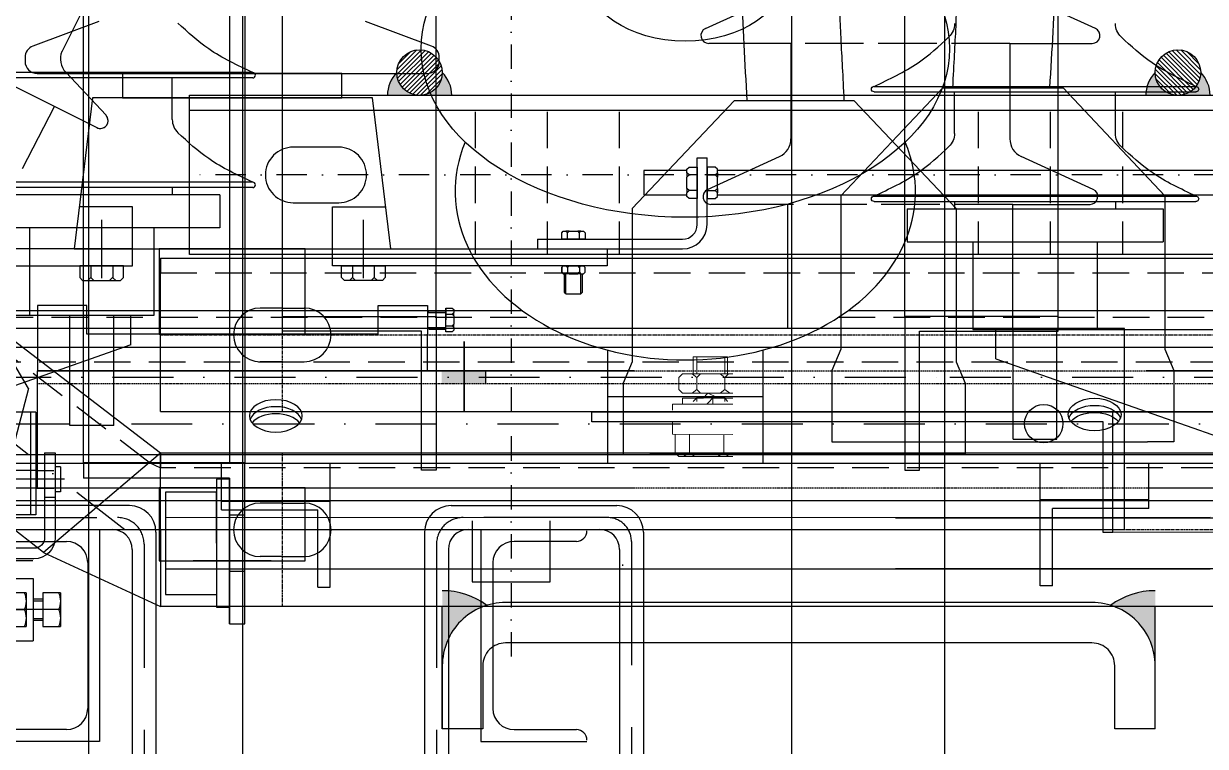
# Model space of a CAD drawing. Header units: metres. Extents: x -423681 to 482285, y -10923 to 168764.
# Drawn here: x -270.2 to 214.7, y -133 to 163.6 of the extents above; entities that cross this region are included whole.
import ezdxf

# ---------------------------------------------------------------- set-up
doc = ezdxf.new("R2010")
doc.units = ezdxf.units.M
for name, pattern in [('ACAD_ISO02W100', [15, 12, -3]), ('BORDERX2', [88.9, 25.4, -12.7, 25.4, -12.7, 0, -12.7]), ('CENTER', [2, 1.25, -0.25, 0.25, -0.25]), ('DASHDOT', [1, 0.5, -0.25, 0, -0.25]), ('DASHDOT2', [0.5, 0.25, -0.125, 0, -0.125]), ('DASHDOTX2', [2, 1, -0.5, 0, -0.5]), ('DASHED', [0.75, 0.5, -0.25]), ('DASHEDX2', [1.5, 1, -0.5]), ('HIDDEN', [0.375, 0.25, -0.125])]:
    doc.linetypes.add(name, pattern=pattern)
for name, color, linetype in [('BAO', 7, 'Continuous'), ('DANTRAM', 7, 'Continuous'), ('dt', 6, 'CENTER'), ('DUONGTAM', 8, 'CENTER'), ('LOPHAN', 2, 'Continuous'), ('nd', 1, 'HIDDEN'), ('nm', 5, 'Continuous'), ('phoi', 7, 'Continuous')]:
    doc.layers.add(name, color=color, linetype=linetype)
doc.layers.add('KÝch th\xadíc', color=6, linetype='Continuous', lineweight=20)
doc.linetypes.add('TRACKS', pattern='A,0.15,[130,ltypeshp.shx,S=0.25,R=0,X=0,Y=0],0.15', length=0.3)

# ---------------------------------------------------------------- blocks, each defined once
blk = doc.blocks.new('SUKP35_PHAI')
at = {"color": 30}
for p, q in [((21.31, 132.01), (-20.53, 87.82)), ((70.64, 132.01), (21.31, 132.01)), ((70.64, 132.01), (112.47, 87.82)), ((-20.53, 87.82), (-20.53, 24.85)), ((112.47, 87.82), (112.47, 24.85)), ((-20.53, 24.85), (-24.18, 16.06)), ((112.47, 24.85), (116.13, 16.06)), ((-24.18, 16.06), (-24.18, -13.15)), ((116.13, 16.06), (116.13, -13.15)), ((-24.18, -13.15), (-13.31, -13.15)), ((105.26, -13.15), (-13.31, -13.15)), ((116.13, -13.15), (105.26, -13.15))]:
    blk.add_line(p, q, dxfattribs=at)
for points, knots in [([(26.72, 132.01), (24.84, 162.83), (20.97, 226.24), (46.19, 293.78), (70.72, 321.71), (73.76, 325.17)], [0, 0, 0, 0, 92.344764, 190.029783, 203.838354, 203.838354, 203.838354, 203.838354]), ([(66.52, 132.01), (66.05, 142.21), (65.59, 149.8), (64.88, 164.64), (64.64, 171.87), (64.53, 185.98), (64.67, 192.85), (65.31, 203.68), (65.65, 207.74), (66.36, 214), (66.66, 216.24), (67.65, 222.91), (68.48, 227.35), (71.15, 239.15), (73.29, 246.41), (78.45, 260.32), (81.48, 266.97), (85.95, 275.03), (87.03, 276.86), (90.37, 282.23), (92.73, 285.63), (95.51, 289.19), (95.79, 289.54), (96.36, 290.26), (96.66, 290.62), (97.57, 291.73), (98.21, 292.5), (100.25, 294.89), (101.74, 296.6), (103.48, 298.58), (103.6, 298.72), (103.72, 298.86)], [0, 0, 0, 0, 23.286433, 23.286433, 46.572867, 46.572867, 69.8593, 69.8593, 84.226568, 84.226568, 92.349578, 92.349578, 108.595598, 108.595598, 136.031132, 136.031132, 163.466665, 163.466665, 171.778488, 171.778488, 188.402133, 188.402133, 190.26282, 190.26282, 192.123507, 192.123507, 195.844882, 195.844882, 203.287631, 203.287631, 203.838354, 203.838354, 203.838354, 203.838354])]:
    blk.add_open_spline(points, degree=3, knots=knots, dxfattribs=at)
blk = doc.blocks.new('SUKP35_TR')
at = {"color": 30}
for p, q in [((106.96, 137.21), (65.12, 93.02)), ((106.96, 137.21), (156.29, 137.21)), ((156.29, 137.21), (198.12, 93.02)), ((65.12, 93.02), (65.12, 30.05)), ((198.12, 93.02), (198.12, 30.05)), ((65.12, 30.05), (61.47, 21.26)), ((198.12, 30.05), (201.78, 21.26)), ((61.47, 21.26), (61.47, -7.94)), ((201.78, 21.26), (201.78, -7.94)), ((61.47, -7.94), (72.34, -7.94)), ((72.34, -7.94), (190.91, -7.94)), ((201.78, -7.94), (190.91, -7.94))]:
    blk.add_line(p, q, dxfattribs=at)
for points, knots in [([(150.88, 137.21), (152.76, 168.03), (156.63, 231.45), (131.41, 298.98), (106.88, 326.91), (103.84, 330.37)], [0, 0, 0, 0, 92.344764, 190.029783, 203.838354, 203.838354, 203.838354, 203.838354]), ([(111.08, 137.21), (111.55, 147.41), (112.01, 155.01), (112.72, 169.84), (112.96, 177.08), (113.07, 191.18), (112.93, 198.05), (112.29, 208.88), (111.95, 212.94), (111.24, 219.2), (110.94, 221.45), (109.95, 228.12), (109.12, 232.55), (106.45, 244.35), (104.31, 251.62), (99.15, 265.53), (96.12, 272.17), (91.65, 280.23), (90.57, 282.07), (87.23, 287.43), (84.87, 290.83), (82.09, 294.39), (81.81, 294.75), (81.24, 295.46), (80.94, 295.82), (80.03, 296.93), (79.39, 297.7), (77.35, 300.09), (75.86, 301.8), (74.12, 303.78), (74, 303.92), (73.87, 304.06)], [0, 0, 0, 0, 23.286433, 23.286433, 46.572867, 46.572867, 69.8593, 69.8593, 84.226568, 84.226568, 92.349578, 92.349578, 108.595598, 108.595598, 136.031132, 136.031132, 163.466665, 163.466665, 171.778488, 171.778488, 188.402133, 188.402133, 190.26282, 190.26282, 192.123507, 192.123507, 195.844882, 195.844882, 203.287631, 203.287631, 203.838354, 203.838354, 203.838354, 203.838354])]:
    blk.add_open_spline(points, degree=3, knots=knots, dxfattribs=at)
blk = doc.blocks.new('SUKP35_CHIA_PHA')
at = {"color": 8, "ltscale": 250}
for p, q in [((-243.49, -208.55), (-243.49, 244.45)), ((107.84, -208.55), (107.84, 244.45)), ((-180.49, 181.45), (-180.49, -208.55)), ((44.84, 181.45), (44.84, -208.55))]:
    blk.add_line(p, q, dxfattribs=at)
blk = doc.blocks.new('Chỗ thao tác CD (loại đơn)')
at = {"color": 0}
for p, q in [((-185.8, -30.95), (-185.8, -68.14)), ((-185.8, -31.03), (-185.8, -68.22))]:
    blk.add_line(p, q, dxfattribs=at)
for points in [[(216.61, -39.09), (-212.05, -39.14)], [(87.49, -39.12), (270.93, -39.14), (270.93, -60.14), (87.49, -60.12)], [(-212.05, -60.14), (216.61, -60.09)]]:
    blk.add_lwpolyline(points, dxfattribs=at)
at = {"layer": 'DANTRAM', "linetype": 'Continuous'}
for p, q in [((-245.65, -16.55), (-245.65, 706.12)), ((-185.8, 706.12), (-185.8, -16.55)), ((-179.5, 700.87), (-179.5, -16.55)), ((-245.65, -16.55), (-245.65, -22.85)), ((-179.5, -16.55), (-245.65, -16.55)), ((-179.5, -82.7), (-179.5, -16.55)), ((-185.8, -22.85), (-245.65, -22.85)), ((-191.05, -23.38), (-191.05, -75.88)), ((-185.8, -23.38), (-191.05, -23.38)), ((-185.8, -82.7), (-185.8, -22.85)), ((-185.8, -22.85), (-185.8, -82.7)), ((-185.8, -49.63), (-185.8, -23.38)), ((-212.05, -28.63), (-212.05, -70.63)), ((-191.05, -28.63), (-212.05, -28.63)), ((-191.05, -49.63), (-191.05, -28.63)), ((-179.5, -38.08), (-185.8, -38.08)), ((-179.5, -61.18), (-185.8, -61.18)), ((-212.05, -70.63), (-191.05, -70.63)), ((-191.05, -75.88), (-185.8, -75.88)), ((-185.8, -82.7), (-179.5, -82.7))]:
    blk.add_line(p, q, dxfattribs=at)
blk = doc.blocks.new('TUBV_NHANH')
blk.add_blockref('Chỗ thao tác CD (loại đơn)', (0, 0))
blk = doc.blocks.new('TUBV_NHANHKEP')
h = blk.add_hatch()
h.set_pattern_fill('ANSI31', color=8, scale=10.373444, angle=-180, style=0)
h.set_pattern_definition([(45, (-337650.6805, -356363.1458), (-0.916891573, 0.916891573), [])])
edge = h.paths.add_edge_path()
edge.add_arc((-107.77, 143.53), 9.34, 0, 360)
h = blk.add_hatch()
h.set_pattern_fill('ANSI31', color=8, scale=10.373444, angle=-180, style=0)
h.set_pattern_definition([(135, (337746.3535, -356363.1458), (0.916891573, 0.916891573), [])])
edge = h.paths.add_edge_path()
edge.add_arc((203.44, 143.53), 9.34, 0, 360)
for points in [[(-117.1, 143.53), (-117.1, 143.53, 0.198913), (-120.97, 134.2), (-107.77, 134.2, -0.414214)], [(-98.43, 143.53), (-98.43, 143.53, -0.198913), (-94.56, 134.2), (-107.77, 134.2, 0.414214)], [(194.1, 143.53), (194.1, 143.53, 0.198913), (190.23, 134.2), (203.44, 134.2, -0.414214)], [(212.77, 143.53), (212.77, 143.53, -0.198913), (216.64, 134.2), (203.44, 134.2, 0.414214)], [(-80.15, -75.09, 0.16026), (-98.43, -69.08), (-98.43, -99.87, -0.328969)], [(175.82, -75.09, -0.16026), (194.1, -69.08), (194.1, -99.87, 0.328969)]]:
    blk.add_hatch(color=8).paths.add_polyline_path(points)
at = {"color": 8, "linetype": 'DASHDOT', "ltscale": 50}
blk.add_line((-228.67, -44.11), (-1037.3, 586.39), dxfattribs=at)
at = {"color": 8}
blk.add_line((297.84, 127.97), (-202.16, 127.97), dxfattribs=at)
at = {"color": 8, "linetype": 'DASHEDX2', "ltscale": 15}
for p, q in [((-84.94, 127.45, -1.61), (-84.94, 68.84, 0.21)), ((-55.38, 127.45, -1.61), (-55.38, 68.84, 0.21)), ((-25.81, 127.45, -1.61), (-25.81, 68.84, 0.21)), ((121.49, 127.45, -1.61), (121.49, 68.84, 0.21)), ((151.05, 127.45, -1.61), (151.05, 68.84, 0.21)), ((180.62, 127.45, -1.61), (180.62, 68.84, 0.21))]:
    blk.add_line(p, q, dxfattribs=at)
at = {"color": 8, "linetype": 'DASHDOT2', "ltscale": 50}
blk.add_line((297.84, 101.52), (-202.16, 101.52), dxfattribs=at)
at = {"color": 8, "linetype": 'TRACKS', "ltscale": 0.5}
for p, q in [((-98.43, -125.81), (-98.43, -75.38)), ((194.1, -125.81), (194.1, -75.38))]:
    blk.add_line(p, q, dxfattribs=at)
at = {"color": 2}
for p, q in [((-81.83, -125.81), (-98.43, -125.81)), ((194.1, -125.81), (177.5, -125.81))]:
    blk.add_line(p, q, dxfattribs=at)
blk.add_lwpolyline([(297.84, 68.84), (-202.16, 68.84), (-202.16, 134.2), (297.84, 134.2)], close=True, dxfattribs=at)
at = {"color": 0, "elevation": -3.4}
blk.add_lwpolyline([(-171.04, 101.52), (-171.04, 101.52, 0.414214), (-159.63, 90.11), (-140.96, 90.11, 0.414214), (-129.55, 101.52), (-129.55, 101.52, 0.414214), (-140.96, 112.93), (-159.63, 112.93, 0.414214)], format="xyb", close=True, dxfattribs=at)
at = {"color": 2}
blk.add_lwpolyline([(194.1, -125.81), (194.1, -99.87, 0.414214), (168.17, -73.94), (-72.5, -73.94, 0.414214), (-98.43, -99.87), (-98.43, -125.81)], format="xyb", dxfattribs=at)
at = {"color": 8}
blk.add_lwpolyline([(177.5, -125.81), (177.5, -99.87, 0.414214), (168.17, -90.54), (-72.5, -90.54, 0.414214), (-81.83, -99.87), (-81.83, -125.81)], format="xyb", dxfattribs=at)
for centre in [(-107.77, 143.53), (203.44, 143.53)]:
    blk.add_circle(centre, 9.34, dxfattribs=at)
for centre, radius, start, end in [((-107.77, 134.2), 13.2, 134.9998, 180), ((-107.77, 134.2), 13.2, 0, 45.0002), ((203.44, 134.2), 13.2, 134.9998, 180), ((203.44, 134.2), 13.2, 0, 45.0002), ((-98.43, -99.87), 30.79, 53.5808, 90), ((194.1, -99.87), 30.79, 90, 126.4192)]:
    blk.add_arc(centre, radius, start, end, dxfattribs=at)
at = {"layer": 'BAO', "color": 8, "linetype": 'DASHED', "ltscale": 30}
for p, q in [((-218.68, -16.5), (-1003.82, 586.39)), ((-214.11, 61.39), (309.78, 61.39)), ((309.78, -18.61), (-214.11, -18.61))]:
    blk.add_line(p, q, dxfattribs=at)
at = {"layer": 'DANTRAM', "linetype": 'Continuous'}
for p, q in [((-262.09, -53.43), (-1078.65, 586.39)), ((-214.11, -12.61), (-995.94, 586.39)), ((-214.11, 67.39), (309.78, 67.39)), ((-214.11, 4.39), (-214.11, 67.39)), ((-214.11, 67.39), (-214.11, 61.39)), ((-164.11, 46.89), (-173.11, 46.89)), ((-164.11, 46.89), (-155.11, 46.89)), ((-164.11, 24.89), (-173.11, 24.89)), ((-164.11, 24.89), (-155.11, 24.89)), ((-214.11, 4.39), (309.78, 4.39)), ((309.78, -12.61), (-214.11, -12.61)), ((-214.11, -12.61), (-214.11, -18.61)), ((-218.68, -16.5), (-214.11, -18.61)), ((-164.11, -33.11), (-173.11, -33.11)), ((-164.11, -33.11), (-155.11, -33.11)), ((-262.09, -53.43), (-214.11, -75.61)), ((-164.11, -55.11), (-173.11, -55.11)), ((-164.11, -55.11), (-155.11, -55.11)), ((309.78, -75.61), (-214.11, -75.61))]:
    blk.add_line(p, q, dxfattribs=at)
for centre, start, end in [((-173.11, 35.89), 90, 270), ((-155.11, 35.89), 270, 90), ((-173.11, -44.11), 90, 270), ((-155.11, -44.11), 270, 90)]:
    blk.add_arc(centre, 11, start, end, dxfattribs=at)
at = {"layer": 'DUONGTAM', "linetype": 'CENTER'}
for p, q in [((-164.11, 67.39), (-164.11, 4.39)), ((-214.11, 35.89), (309.78, 35.89)), ((-164.11, -12.61), (-164.11, -75.61)), ((309.78, -44.11), (-214.11, -44.11))]:
    blk.add_line(p, q, dxfattribs=at)
at = {"layer": 'LOPHAN', "linetype": 'TRACKS'}
for p, q in [((-214.11, -12.61), (-262.09, -53.43)), ((-214.11, -44.11), (-214.11, -12.61)), ((-214.11, -44.11), (-214.11, -75.61))]:
    blk.add_line(p, q, dxfattribs=at)
blk = doc.blocks.new('GIADAO_CPDT')
at = {"color": 7, "linetype": 'Continuous', "ltscale": 2}
for p, q in [((-226.81, -34.18), (-294.84, -34.18)), ((-94.84, -34.18), (-26.81, -34.18)), ((-215.93, -45.06), (-215.93, -202.25)), ((-105.72, -45.06), (-105.72, -202.25)), ((-15.93, -45.06), (-15.93, -202.25)), ((-225.72, -52.13), (-225.72, -202.25)), ((-95.93, -52.13), (-95.93, -202.25)), ((-25.72, -52.13), (-25.72, -202.25))]:
    blk.add_line(p, q, dxfattribs=at)
at = {"color": 8, "linetype": 'BORDERX2', "ltscale": 2}
for p, q in [((-291.03, -39.07), (-231.7, -39.07)), ((-30.61, -39.07), (-89.94, -39.07)), ((-220.82, -49.95), (-220.82, -202.25)), ((-100.82, -49.95), (-100.82, -202.25)), ((-20.82, -48.86), (-20.82, -202.25))]:
    blk.add_line(p, q, dxfattribs=at)
at = {"color": 7}
for p, q in [((-496.46, -43.97), (181.5, -43.97)), ((-239.07, -43.97), (-239.07, -130.99)), ((-82.58, -43.97), (-82.58, -130.99)), ((-278.23, -48.86), (-252.66, -48.86)), ((-43.42, -48.86), (-68.98, -48.86)), ((-243.96, -57.57), (-243.96, -117.4)), ((-77.68, -57.57), (-77.68, -117.4)), ((-24.34, -58.83), (-24.34, -58.29)), ((-252.66, -126.1), (-278.23, -126.1)), ((-68.98, -126.1), (-43.42, -126.1)), ((-239.07, -130.99), (-282.58, -130.99)), ((-82.58, -130.99), (-39.07, -130.99))]:
    blk.add_line(p, q, dxfattribs=at)
blk.add_circle((148.38, -0.52), 7.88, dxfattribs=at)
at = {"color": 7, "linetype": 'Continuous', "ltscale": 2}
for centre, radius, start, end in [((-226.81, -45.06), 10.88, 0, 90), ((-94.84, -45.06), 10.88, 90, 180), ((-26.81, -45.06), 10.88, 0, 90), ((-233.88, -52.13), 8.16, 0, 90), ((-87.77, -52.13), 8.16, 90, 180), ((-33.88, -52.13), 8.16, 0, 90)]:
    blk.add_arc(centre, radius, start, end, dxfattribs=at)
at = {"color": 8, "linetype": 'BORDERX2', "ltscale": 2}
for centre, radius, start, end in [((-231.7, -49.95), 10.88, 0, 90), ((-89.94, -49.95), 10.88, 90, 180), ((-30.61, -48.86), 9.79, 0, 90)]:
    blk.add_arc(centre, radius, start, end, dxfattribs=at)
at = {"color": 7}
for centre, radius, start, end in [((-43.42, -44.51), 4.35, 270, 0), ((-252.66, -57.57), 8.7, 0, 90), ((-68.98, -57.57), 8.7, 90, 180), ((-252.66, -117.4), 8.7, 270, 0), ((-68.98, -117.4), 8.7, 180, 270), ((-43.42, -130.45), 4.35, 0, 90)]:
    blk.add_arc(centre, radius, start, end, dxfattribs=at)
at = {"layer": 'phoi', "color": 7}
for p, q in [((-254.4, 152.25), (-229.21, 202.71)), ((-362.63, 182.06), (-240.26, 120.96)), ((9.55, 161.64), (39.09, 175.12)), ((169.57, 161.64), (140.04, 175.12)), ((44.65, 155.51), (10.88, 155.51)), ((44.65, 155.51), (44.65, 116.35)), ((134.47, 155.51), (134.47, 116.35)), ((134.47, 155.51), (168.24, 155.51)), ((-236.44, 126.01), (-252.99, 143.66)), ((-270.74, 104.12), (-257.54, 129.59)), ((10.43, 95.57), (39.96, 109.05)), ((168.7, 95.57), (139.16, 109.05)), ((43.4, 89.44), (11.76, 89.44)), ((43.4, 38.55), (43.4, 89.44)), ((135.72, 38.55), (135.72, 89.44)), ((135.72, 89.44), (167.36, 89.44)), ((181.5, 38.55), (-323.07, 38.55)), ((181.5, -43.97), (181.5, 38.55))]:
    blk.add_line(p, q, dxfattribs=at)
at = {"layer": 'phoi', "color": 7, "linetype": 'ACAD_ISO02W100', "ltscale": 2}
for p, q in [((134.47, 155.51), (44.65, 155.51)), ((135.72, 89.44), (43.4, 89.44))]:
    blk.add_line(p, q, dxfattribs=at)
at = {"layer": 'phoi', "color": 7}
for centre, radius, start, end in [((10.88, 158.72), 3.21, 114.5358, 270), ((168.24, 158.72), 3.21, 270, 65.4642), ((-247.14, 149.14), 8.02, 157.1879, 223.1532), ((-238.78, 123.81), 3.21, 242.5942, 43.1532), ((-238.78, 123.81), 3.21, 242.5942, 39.685), ((36.63, 116.35), 8.02, 294.5358, 0), ((142.49, 116.35), 8.02, 180, 245.4642), ((11.76, 92.65), 3.21, 114.5358, 270), ((167.36, 92.65), 3.21, 270, 65.4642)]:
    blk.add_arc(centre, radius, start, end, dxfattribs=at)
blk = doc.blocks.new('Khop trung gian')
blk.add_hatch(color=7).paths.add_polyline_path([(20.63, -28.42, -0.09476), (17.42, -29.03), (17.06, -29.03), (17.06, -32.66, 0.464981)])
at = {"color": 2}
for p, q in [((-18.14, 31.21), (-18.14, -5.08)), ((-18.14, 31.21), (-11.11, 31.21)), ((-11.11, 31.21), (18.14, 31.21)), ((18.14, 13.14), (18.14, 31.21)), ((-21.77, 14.52), (-26.13, 14.52)), ((-26.13, 14.52), (-26.13, -20.32)), ((-21.77, 14.52), (-21.77, -20.32)), ((18.14, -5.08), (18.14, 13.14)), ((21.77, 14.52), (21.77, -20.32)), ((21.77, 14.52), (26.13, 14.52)), ((26.13, 14.52), (26.13, -20.32)), ((-28.3, 8.71), (-28.3, -1.45)), ((-28.3, 8.71), (-26.13, 8.71)), ((-18.14, 7.26), (-21.77, 7.26)), ((21.77, 7.26), (18.14, 7.26)), ((34.84, 7.26), (26.13, 7.26)), ((33.02, 9.43), (30.84, 9.43)), ((30.84, 9.43), (30.84, 7.26)), ((30.84, 6.48), (30.84, 1.03)), ((30.84, 6.48), (33.02, 6.48)), ((33.02, 7.26), (33.02, 9.43)), ((33.02, 1.03), (33.02, 6.48)), ((35.56, 6.53), (34.84, 7.26)), ((34.84, 7.26), (34.84, 0)), ((35.56, 6.53), (35.56, 0.73)), ((-18.14, 0), (-21.77, 0)), ((21.77, 0), (18.14, 0)), ((34.84, 0), (26.13, 0)), ((30.84, 1.03), (33.02, 1.03)), ((30.84, -3.27), (30.84, 0)), ((33.02, -3.27), (33.02, 0)), ((35.56, 0.73), (34.84, 0)), ((-28.3, -1.45), (-26.13, -1.45)), ((-21.77, -3.63), (-26.13, -3.63)), ((26.13, -3.63), (21.77, -3.63)), ((33.02, -3.27), (30.84, -3.27)), ((-18.14, -5.08), (-18.14, -10.91)), ((18.14, -5.08), (18.14, -10.91)), ((-18.14, -10.91), (18.14, -10.91)), ((-17.42, -24.68), (17.42, -24.68)), ((-17.42, -29.03), (17.42, -29.03)), ((6.92, -29.03), (6.92, -72.58)), ((17.06, -29.03), (17.06, -72.58)), ((-2.56, -37.04), (-17.06, -37.04)), ((-17.06, -37.04), (-17.06, -62.65)), ((-6.92, -37.04), (-6.92, -62.65)), ((-2.56, -62.65), (-2.56, -37.04)), ((-28.25, -42.95), (-20.99, -42.95)), ((-28.25, -42.95), (-28.25, -56.74)), ((-20.99, -42.95), (-20.99, -56.74)), ((-14.17, -42.95), (-6.92, -42.95)), ((-14.17, -42.95), (-14.17, -56.74)), ((-20.99, -45.49), (-17.06, -45.49)), ((-2.56, -45.49), (2.56, -45.49)), ((6.92, -45.49), (13.6, -45.49)), ((13.6, -45.49), (14.32, -46.21)), ((13.6, -45.49), (13.6, -54.2)), ((14.32, -46.21), (14.32, -53.47)), ((-6.92, -49.84), (-13.45, -49.84)), ((-20.99, -56.74), (-28.25, -56.74)), ((-17.06, -54.2), (-20.99, -54.2)), ((-6.92, -56.74), (-14.17, -56.74)), ((2.56, -54.2), (-2.56, -54.2)), ((13.6, -54.2), (6.92, -54.2)), ((14.32, -53.47), (13.6, -54.2)), ((-2.56, -62.65), (-17.06, -62.65))]:
    blk.add_line(p, q, dxfattribs=at)
at = {"color": 2, "ltscale": 5}
for p, q in [((-15.95, 31.21), (-15.95, -10.91)), ((15.55, 31.21), (15.55, -10.91)), ((-18.14, 7.26), (18.14, 7.26)), ((-18.14, 0), (18.14, 0))]:
    blk.add_line(p, q, dxfattribs=at)
at = {"color": 2}
blk.add_lwpolyline([(17.06, -72.58), (2.56, -72.58), (2.56, -29.03)], dxfattribs=at)
for centre, radius, start, end in [((31.93, 9.43), 1.09, 180, 0), ((31.93, 3.63), 1.45, 138.5904, 221.4096), ((31.93, 3.63), 1.45, 318.5904, 41.4096), ((31.93, -3.27), 1.09, 0, 180), ((-17.42, -20.32), 8.71, 180, 270), ((-17.42, -20.32), 4.35, 180, 270), ((17.42, -20.32), 8.71, 270, 0), ((17.42, -20.32), 4.35, 270, 0), ((-19.7, -46.4), 8.55, 156.2227, 203.7773), ((-5.62, -46.4), 8.55, 156.2227, 203.7773), ((-19.7, -53.29), 8.55, 156.2227, 203.7773), ((-5.62, -53.29), 8.55, 156.2227, 203.7773)]:
    blk.add_arc(centre, radius, start, end, dxfattribs=at)
at = {"layer": 'dt', "color": 2, "ltscale": 20}
blk.add_line((-29.92, 3.63), (37.11, 3.63), dxfattribs=at)
at = {"layer": 'nd', "color": 2, "ltscale": 15}
for p, q in [((-21.77, 7.26), (-26.13, 7.26)), ((26.13, 7.26), (21.77, 7.26)), ((-21.77, 0), (-26.13, 0)), ((26.13, 0), (21.77, 0))]:
    blk.add_line(p, q, dxfattribs=at)
for start, end in [(41.4096, 138.5904), (221.4096, 318.5904)]:
    blk.add_arc((31.93, 3.63), 1.45, start, end, dxfattribs=at)
at = {"layer": 'nm', "color": 2}
for p, q in [((-17.06, -46.21), (-20.99, -46.21)), ((2.56, -46.21), (-2.56, -46.21)), ((14.32, -46.21), (6.92, -46.21)), ((-17.06, -53.47), (-20.99, -53.47)), ((2.56, -53.47), (-2.56, -53.47)), ((14.32, -53.47), (6.92, -53.47))]:
    blk.add_line(p, q, dxfattribs=at)
blk = doc.blocks.new('Khop noi tren')
blk.add_hatch(color=0).paths.add_polyline_path([(-18.5, -33), (-22.5, -33, 0.175599), (-21.57, -35.56)])
at = {"color": 8, "linetype": 'DASHDOTX2', "ltscale": 0.2}
for p, q in [((0, 10), (0, -75)), ((-37.5, -54), (37.5, -54))]:
    blk.add_line(p, q, dxfattribs=at)
at = {"color": 2}
for p, q in [((-22.5, -8), (-6.99, 7.15)), ((22.5, -8), (6.99, 7.15)), ((-18.5, -33), (-33.55, -45.55)), ((18.5, -33), (33.55, -45.55)), ((-18.5, -75), (-33.55, -62.45)), ((18.5, -75), (33.55, -62.45))]:
    blk.add_line(p, q, dxfattribs=at)
for points in [[(-22.5, -8), (-22.5, -33), (22.5, -33), (22.5, -8)], [(-18.5, -75), (18.5, -75)]]:
    blk.add_lwpolyline(points, dxfattribs=at)
for points in [[(-19.46, -50.03), (-26.43, -45.97), (-33.43, -49.97), (-33.46, -58.03), (-26.5, -62.09), (-19.5, -58.09)], [(7.04, -50.03), (0.07, -45.97), (-6.93, -49.97), (-6.96, -58.03), (0, -62.09), (7, -58.09)], [(19.46, -50.03), (26.43, -45.97), (33.43, -49.97), (33.46, -58.03), (26.5, -62.09), (19.5, -58.09)]]:
    blk.add_lwpolyline(points, close=True, dxfattribs=at)
blk.add_circle((0, 0), 3, dxfattribs=at)
for centre, radius, start, end in [((0, 0), 10, 45.6704, 134.3296), ((-26.5, -54), 11, 129.8382, 230.1618), ((26.5, -54), 11, 309.8382, 50.1618)]:
    blk.add_arc(centre, radius, start, end, dxfattribs=at)
at = {"color": 8}
blk.add_arc((-18.5, -33), 4, 180, 219.8382, dxfattribs=at)
blk = doc.blocks.new('crossarm_brace')
at = {"color": 8}
for p, q in [((-266.42, -56.85), (-300.42, -56.85)), ((-255.17, -76.85), (-297.74, -76.85))]:
    blk.add_line(p, q, dxfattribs=at)
at = {"color": 8, "rotation": 210.7679941909751}
blk.add_blockref('Khop noi tren', (-283.42, -4.51), dxfattribs=at)
at = {"color": 8, "xscale": -1}
blk.add_blockref('Khop trung gian', (-283.42, -27.01), dxfattribs=at)
blk = doc.blocks.new('XA_GIANG_T2')
blk.add_blockref('crossarm_brace', (0, 0))
blk = doc.blocks.new('CSV_35KV')
at = {"linetype": 'ByBlock', "ltscale": 2}
h = blk.add_hatch(color=8, dxfattribs=at)
h.paths.add_polyline_path([(-89.66, 15.88), (-89.66, 21.18), (-98.66, 21.18), (-98.66, 15.88)])
h.paths.add_polyline_path([(-89.66, 21.18), (-89.66, 15.88), (-80.66, 15.88), (-80.66, 21.18)])
at = {"color": 8, "linetype": 'DASHDOT', "ltscale": 20}
blk.add_line((-70.15, 536.97), (-70.15, -97.47), dxfattribs=at)
at = {"color": 8, "linetype": 'ByBlock', "ltscale": 2}
for p, q in [((-239.39, 164.53), (-266.41, 154.39)), ((-102.9, 154.39), (-129.92, 164.53)), ((-269.66, 149.71), (-269.66, 148.18)), ((-99.66, 148.18), (-99.66, 149.71)), ((-264.66, 143.18), (-104.66, 143.18))]:
    blk.add_line(p, q, dxfattribs=at)
at = {"color": 3, "linetype": 'ByBlock', "ltscale": 2}
for p, q in [((6.19, 108.49), (10.19, 108.49)), ((6.19, 81.18), (6.19, 108.49)), ((10.19, 81.18), (10.19, 108.49)), ((1.91, 103.31), (-15.7, 103.31)), ((-15.7, 103.31), (-15.7, 93.31)), ((297.36, 103.31), (14.48, 103.31)), ((-15.7, 93.31), (1.91, 93.31)), ((14.48, 93.31), (297.36, 93.31)), ((-59.31, 75.18), (-59.31, 71.18)), ((-59.31, 75.18), (0.19, 75.18)), ((-154.66, 71.18), (-214.66, 71.18)), ((-214.66, 71.18), (-214.66, 36.18)), ((-154.66, 36.18), (-154.66, 71.18)), ((-59.31, 71.18), (0.19, 71.18)), ((-214.66, 36.18), (-154.66, 36.18)), ((-19.66, 21.18), (-264.66, 21.18)), ((-264.66, 21.18), (-264.66, -26.82)), ((-184.66, 21.18), (-19.66, 21.18)), ((190.34, 21.18), (365.34, 21.18)), ((435.34, 21.18), (190.34, 21.18)), ((-264.66, -26.82), (-19.66, -26.82)), ((-154.66, -26.82), (-214.66, -26.82)), ((-214.66, -26.82), (-214.66, -56.82)), ((-154.66, -56.82), (-154.66, -26.82)), ((190.34, -26.82), (435.34, -26.82)), ((-86.15, -40.47), (-86.15, -65.47)), ((-54.15, -65.47), (-54.15, -40.47)), ((-214.66, -56.82), (-154.66, -56.82)), ((-168.66, -56.82), (-200.66, -56.82)), ((-86.15, -65.47), (-54.15, -65.47))]:
    blk.add_line(p, q, dxfattribs=at)
at = {"color": 8}
for p, q in [((-89.66, 33.18), (-89.66, 4.37)), ((-80.66, 21.18), (-80.66, 15.88))]:
    blk.add_line(p, q, dxfattribs=at)
at = {"color": 3}
blk.add_line((-89.52, 33.18), (-89.52, 4.37), dxfattribs=at)
at = {"color": 8, "linetype": 'DASHED'}
for p, q in [((-19.66, 21.18), (190.34, 21.18)), ((-264.66, 15.88), (-19.66, 15.88)), ((-19.66, 15.88), (190.34, 15.88)), ((190.34, 15.88), (435.34, 15.88)), ((-19.66, -26.82), (190.34, -26.82))]:
    blk.add_line(p, q, dxfattribs=at)
at = {"color": 8, "linetype": 'ByBlock', "ltscale": 2}
for centre, start, end in [((-264.66, 149.71), 110.556, 180), ((-104.66, 149.71), 360, 69.444), ((-264.66, 148.18), 180, 270), ((-104.66, 148.18), 270, 0)]:
    blk.add_arc(centre, 5, start, end, dxfattribs=at)
at = {"color": 3, "linetype": 'ByBlock', "ltscale": 2}
for radius in [10, 6]:
    blk.add_arc((0.19, 81.18), radius, 270, 0, dxfattribs=at)
at = {"layer": 'BAO', "color": 8}
for p, q in [((-139.66, 143.18), (-229.66, 143.18)), ((-229.66, 143.18), (-229.66, 133.18)), ((-139.66, 133.18), (-139.66, 143.18)), ((-229.66, 133.18), (-139.66, 133.18))]:
    blk.add_line(p, q, dxfattribs=at)
at = {"layer": 'BAO', "color": 3}
for p, q in [((-242.02, 133.18), (-249.52, 71.18)), ((-127.02, 133.18), (-242.02, 133.18)), ((-119.52, 71.18), (-127.02, 133.18)), ((1.91, 103.85), (2.8, 104.74)), ((1.91, 102.41), (1.91, 103.85)), ((1.91, 102.41), (1.91, 100.62)), ((2.8, 101.51), (1.91, 102.41)), ((2.8, 104.74), (6.19, 104.74)), ((6.19, 104.74), (6.19, 91.88)), ((13.59, 104.74), (10.19, 104.74)), ((10.19, 104.74), (10.19, 91.88)), ((14.48, 103.85), (13.59, 104.74)), ((13.59, 101.51), (14.48, 102.41)), ((14.48, 102.41), (14.48, 103.85)), ((14.48, 102.41), (14.48, 100.62)), ((1.91, 100.62), (2.8, 101.51)), ((1.91, 95.99), (1.91, 100.62)), ((6.19, 101.52), (2.79, 101.52)), ((6.19, 91.88), (6.19, 98.31)), ((10.19, 101.52), (13.6, 101.52)), ((10.19, 91.88), (10.19, 98.31)), ((14.48, 100.62), (13.59, 101.51)), ((14.48, 95.99), (14.48, 100.62)), ((1.91, 95.99), (1.91, 94.2)), ((2.8, 95.1), (1.91, 95.99)), ((1.91, 95.99), (1.91, 95.99)), ((1.91, 94.2), (2.8, 95.1)), ((1.91, 92.69), (1.91, 94.2)), ((2.8, 91.88), (1.91, 92.69)), ((6.19, 95.1), (2.8, 95.1)), ((10.19, 95.1), (13.59, 95.1)), ((13.59, 95.1), (14.48, 95.99)), ((14.48, 94.2), (13.59, 95.1)), ((13.59, 91.88), (14.48, 92.69)), ((14.48, 95.99), (14.48, 94.2)), ((14.48, 95.99), (14.48, 95.99)), ((14.48, 92.69), (14.48, 94.2)), ((-225.6, 88.46), (-247.36, 88.46)), ((-225.6, 71.18), (-225.6, 88.46)), ((-143.45, 71.18), (-143.45, 88.46)), ((-143.45, 88.46), (-121.68, 88.46)), ((6.19, 91.88), (2.8, 91.88)), ((10.19, 91.88), (13.59, 91.88)), ((-238.2, 59.23), (-238.2, 83.12)), ((-130.84, 59.23), (-130.84, 83.12)), ((-49.43, 77.72), (-48.83, 78.39)), ((-49.43, 75.18), (-49.43, 77.72)), ((-48.83, 78.39), (-47.69, 78.39)), ((-46.35, 78.39), (-47.69, 78.39)), ((-47.69, 78.39), (-47.02, 77.72)), ((-47.02, 77.72), (-46.35, 78.39)), ((-47.02, 75.18), (-47.02, 77.72)), ((-46.35, 78.39), (-46.35, 78.39)), ((-46.35, 78.39), (-42.88, 78.39)), ((-41.54, 78.39), (-42.88, 78.39)), ((-42.88, 78.39), (-42.21, 77.72)), ((-42.21, 77.72), (-41.54, 78.39)), ((-42.2, 75.18), (-42.2, 77.73)), ((-41.54, 78.39), (-40.46, 78.39)), ((-40.46, 78.39), (-39.79, 77.72)), ((-39.79, 77.72), (-39.79, 75.18)), ((-49.43, 75.18), (-44.61, 75.18)), ((-39.79, 75.18), (-49.43, 75.18)), ((-225.6, 71.18), (-338.2, 71.18)), ((-249.52, 71.18), (-119.52, 71.18)), ((-225.6, 64.18), (-225.6, 71.18)), ((-225.6, 71.18), (-225.6, 71.18)), ((-143.45, 71.18), (-143.45, 71.18)), ((-143.45, 64.18), (-143.45, 71.18)), ((-143.45, 71.18), (-30.84, 71.18)), ((-30.84, 71.18), (-30.84, 64.18)), ((-338.2, 64.18), (-225.6, 64.18)), ((-247.2, 64.18), (-225.6, 64.18)), ((-229.2, 64.18), (-247.2, 64.18)), ((-247.2, 64.18), (-247.2, 59.43)), ((-242.7, 64.18), (-242.7, 59.43)), ((-233.7, 64.18), (-233.7, 59.41)), ((-229.2, 59.43), (-229.2, 64.18)), ((-30.84, 64.18), (-143.45, 64.18)), ((-139.84, 59.43), (-139.84, 64.18)), ((-139.84, 64.18), (-121.84, 64.18)), ((-135.34, 64.18), (-135.34, 59.41)), ((-121.84, 64.18), (-130.84, 64.18)), ((-126.34, 64.18), (-126.34, 59.43)), ((-121.84, 64.18), (-121.84, 59.43)), ((-49.43, 63.51), (-48.83, 64.18)), ((-49.43, 63.51), (-49.43, 61.63)), ((-49.43, 61.63), (-49.43, 63.51)), ((-48.83, 64.18), (-44.61, 64.18)), ((-40.46, 64.18), (-48.83, 64.18)), ((-48.83, 64.18), (-47.69, 64.18)), ((-47.69, 64.18), (-47.02, 63.51)), ((-47.02, 63.51), (-46.35, 64.18)), ((-47.02, 63.51), (-47.02, 61.63)), ((-46.35, 64.18), (-46.35, 64.18)), ((-46.35, 64.18), (-42.88, 64.18)), ((-42.88, 64.18), (-42.21, 63.51)), ((-42.21, 63.51), (-41.54, 64.18)), ((-42.2, 63.51), (-42.2, 61.62)), ((-41.54, 64.18), (-40.46, 64.18)), ((-40.46, 64.18), (-39.79, 63.51)), ((-39.79, 61.63), (-39.79, 63.51)), ((-247.2, 59.43), (-246.08, 58.18)), ((-243.95, 58.18), (-242.7, 59.43)), ((-242.7, 59.43), (-241.45, 58.18)), ((-234.97, 58.18), (-233.72, 59.43)), ((-233.72, 59.43), (-232.47, 58.18)), ((-230.45, 58.18), (-229.2, 59.43)), ((-138.59, 58.18), (-139.84, 59.43)), ((-135.33, 59.43), (-136.58, 58.18)), ((-134.08, 58.18), (-135.33, 59.43)), ((-126.34, 59.43), (-127.59, 58.18)), ((-125.09, 58.18), (-126.34, 59.43)), ((-121.84, 59.43), (-122.97, 58.18)), ((-49.43, 61.63), (-48.83, 60.96)), ((-48.83, 60.96), (-47.69, 60.96)), ((-48.36, 53.4), (-48.36, 60.96)), ((-47.69, 60.96), (-47.02, 61.63)), ((-47.69, 52.73), (-47.69, 60.96)), ((-41.53, 60.96), (-47.69, 60.96)), ((-47.02, 61.63), (-46.35, 60.96)), ((-46.35, 60.96), (-46.35, 60.96)), ((-46.35, 60.96), (-42.88, 60.96)), ((-42.88, 60.96), (-42.21, 61.63)), ((-42.21, 61.63), (-41.54, 60.96)), ((-41.54, 60.96), (-40.46, 60.96)), ((-41.53, 52.73), (-41.53, 60.96)), ((-40.86, 53.4), (-40.86, 60.96)), ((-40.46, 60.96), (-39.79, 61.63)), ((-246.08, 58.18), (-243.95, 58.18)), ((-243.95, 58.18), (-232.47, 58.18)), ((-241.45, 58.18), (-239.47, 58.18)), ((-239.47, 58.18), (-234.97, 58.18)), ((-232.47, 58.18), (-230.45, 58.18)), ((-136.58, 58.18), (-138.59, 58.18)), ((-125.09, 58.18), (-136.58, 58.18)), ((-129.58, 58.18), (-134.08, 58.18)), ((-127.59, 58.18), (-129.58, 58.18)), ((-122.97, 58.18), (-125.09, 58.18)), ((-47.69, 52.73), (-48.36, 53.4)), ((-41.53, 52.73), (-40.86, 53.4)), ((-47.69, 52.73), (-41.53, 52.73)), ((-244.25, 47.89), (-264.52, 47.89)), ((-264.52, 47.89), (-264.52, 36.18)), ((-244.25, 36.18), (-244.25, 47.89)), ((-124.8, 36.18), (-124.8, 47.89)), ((-124.8, 47.89), (-104.52, 47.89)), ((-104.52, 47.89), (-104.52, 36.18)), ((-104.52, 45.11), (-103.85, 45.78)), ((-104.52, 45.11), (-104.52, 38.95)), ((-104.52, 45.11), (-96.96, 45.11)), ((-103.85, 45.78), (-96.96, 45.78)), ((-96.96, 46.85), (-96.96, 42.03)), ((-96.96, 37.21), (-96.96, 46.85)), ((-96.96, 46.85), (-94.41, 46.85)), ((-96.96, 44.44), (-94.41, 44.44)), ((-94.41, 46.85), (-93.74, 46.25)), ((-93.74, 45.11), (-94.41, 44.44)), ((-94.41, 44.44), (-93.74, 43.77)), ((-93.74, 46.25), (-93.74, 45.11)), ((-93.74, 43.77), (-93.74, 45.11)), ((-93.74, 43.77), (-93.74, 43.77)), ((-93.74, 43.77), (-93.74, 40.3)), ((-104.52, 38.95), (-96.96, 38.95)), ((-104.52, 38.95), (-103.85, 38.28)), ((-96.96, 39.62), (-94.41, 39.62)), ((-93.74, 40.3), (-94.41, 39.63)), ((-94.41, 39.63), (-93.74, 38.96)), ((-93.74, 38.96), (-93.74, 40.3)), ((-93.74, 38.96), (-93.74, 37.88)), ((-264.52, 36.18), (-264.52, 21.18)), ((-124.8, 36.18), (-244.25, 36.18)), ((-104.52, 21.18), (-104.52, 36.18)), ((-103.85, 38.28), (-96.96, 38.28)), ((-94.41, 37.21), (-96.96, 37.21)), ((-93.74, 37.88), (-94.41, 37.21)), ((-264.52, 21.18), (-104.52, 21.18))]:
    blk.add_line(p, q, dxfattribs=at)
blk = doc.blocks.new('XA_X2KN_68')
at = {"color": 8, "linetype": 'DASHDOT', "ltscale": 50}
blk.add_line((-376.34, -0.6), (352.72, -0.6), dxfattribs=at)
at = {"layer": 'BAO'}
for p, q in [((-376.34, 30.9), (352.72, 30.9)), ((-376.34, -32.1), (352.72, -32.1))]:
    blk.add_line(p, q, dxfattribs=at)
at = {"layer": 'BAO', "color": 8, "linetype": 'DASHED', "ltscale": 30}
blk.add_line((-376.34, 24.9), (352.72, 24.9), dxfattribs=at)
blk = doc.blocks.new('GONG_CD')
at = {"color": 8}
for p, q in [((-101.02, 43.44), (-101.02, 476.94)), ((91.35, 43.44), (91.35, 476.94)), ((-164.02, 43.44), (-164.02, 469.94)), ((154.35, 43.44), (154.35, 469.94))]:
    blk.add_line(p, q, dxfattribs=at)
at = {"color": 2}
for points in [[(-164.02, 43.44), (-101.02, 43.44), (-101.02, -19.56), (-107.02, -19.56), (-107.02, 37.44), (-164.02, 37.44), (-164.02, 43.44)], [(154.35, 43.44), (91.35, 43.44), (91.35, -19.56), (97.35, -19.56), (97.35, 37.44), (154.35, 37.44), (154.35, 43.44)]]:
    blk.add_lwpolyline(points, dxfattribs=at)
blk = doc.blocks.new('SU_DO_CSV_35KV')
at = {"color": 245}
for p, q in [((-176.24, 143.58), (-308.3, 143.58)), ((-176.24, 141.33), (-308.3, 141.33)), ((-209.25, 124.29), (-209.25, 141.33)), ((78.76, 137.89), (210.82, 137.89)), ((78.76, 135.64), (210.82, 135.64)), ((111.77, 118.6), (111.77, 135.64)), ((177.8, 118.6), (177.8, 135.64)), ((-176.24, 98.57), (-308.3, 98.57)), ((-176.24, 96.31), (-308.3, 96.31)), ((-189.75, 93.31), (-294.79, 93.31)), ((-209.25, 96.31), (-209.25, 93.31)), ((-189.75, 93.31), (-189.75, 79.81)), ((78.76, 92.87), (210.82, 92.87)), ((78.76, 90.62), (210.82, 90.62)), ((92.27, 87.62), (92.27, 74.12)), ((92.27, 87.62), (197.31, 87.62)), ((111.77, 90.62), (111.77, 87.62)), ((177.8, 90.62), (177.8, 87.62)), ((197.31, 87.62), (197.31, 74.12)), ((-189.75, 79.81), (-294.79, 79.81)), ((-216.76, 79.81), (-294.79, 79.81)), ((-267.78, 79.81), (-267.78, 43.79)), ((-216.76, 79.81), (-216.76, 43.79)), ((92.27, 74.12), (197.31, 74.12)), ((119.28, 74.12), (119.28, 38.1)), ((119.28, 74.12), (197.31, 74.12)), ((170.3, 74.12), (170.3, 38.1)), ((-226.19, 43.79), (-352.24, 43.79)), ((-216.76, 43.79), (-267.78, 43.79)), ((-251.27, -1.23), (-251.27, 43.79)), ((-233.26, -1.23), (-233.26, 43.79)), ((-226.19, 31.77), (-226.19, 43.79)), ((119.28, 38.1), (170.3, 38.1)), ((128.71, 26.08), (128.71, 38.1)), ((128.71, 38.1), (254.76, 38.1)), ((135.79, -6.92), (135.79, 38.1)), ((153.79, -6.92), (153.79, 38.1)), ((-226.19, 31.77), (-334.24, -6.05)), ((128.71, 26.08), (236.76, -11.74)), ((-233.26, -1.23), (-251.27, -1.23)), ((135.79, -6.92), (153.79, -6.92))]:
    blk.add_line(p, q, dxfattribs=at)
at = {"color": 245, "extrusion": (0, 0, -1)}
for centre, major_axis, start_param, end_param in [((104.27, 163.62), (5.31, 5.31), 0.785398, 1.598745), ((185.31, 163.62), (5.31, 5.31), 3.113644, 3.926991), ((78.76, 136.77), (-0.796, 0.796), 3.926991, 7.068583), ((210.82, 136.77), (-0.796, 0.796), 0.785398, 3.926991), ((104.27, 118.6), (5.31, 5.31), 0.785398, 1.598745), ((185.31, 118.6), (5.31, 5.31), 3.113644, 3.926991), ((78.76, 91.75), (-0.796, 0.796), 3.926991, 7.068583), ((210.82, 91.75), (-0.796, 0.796), 0.785398, 3.926991)]:
    blk.add_ellipse(centre, major_axis=major_axis, ratio=1, start_param=start_param, end_param=end_param, dxfattribs=at)
at = {"color": 245}
for centre, major_axis, start_param, end_param in [((-176.24, 142.46), (0.796, 0.796), 3.926991, 7.068583), ((-201.75, 124.29), (-5.31, 5.31), 0.785398, 1.598745), ((-176.24, 97.44), (0.796, 0.796), 3.926991, 7.068583)]:
    blk.add_ellipse(centre, major_axis=major_axis, ratio=1, start_param=start_param, end_param=end_param, dxfattribs=at)
for points in [[(-176.24, 143.58), (-182.46, 146.49), (-193.71, 151.75), (-202.88, 160.05), (-206.91, 163.86)], [(78.76, 137.89), (84.98, 140.8), (96.23, 146.06), (105.4, 154.36), (109.43, 158.17)], [(210.82, 137.89), (204.6, 140.8), (193.35, 146.06), (184.18, 154.36), (180.15, 158.17)], [(-176.24, 98.57), (-182.46, 101.47), (-193.71, 106.73), (-202.88, 115.03), (-206.91, 118.84)], [(78.76, 92.87), (84.98, 95.78), (96.23, 101.04), (105.4, 109.34), (109.43, 113.15)], [(210.82, 92.87), (204.6, 95.78), (193.35, 101.04), (184.18, 109.34), (180.15, 113.15)]]:
    blk.add_open_spline(points, degree=3, knots=[0, 0, 0, 0, 13.624335, 24.640842, 24.640842, 24.640842, 24.640842], dxfattribs=at)
blk = doc.blocks.new('XA_DAO_CPDT_35KV')
at = {"color": 7}
for p, q in [((-37.1, 0.19), (-37.1, 4.19)), ((176.68, -45.18), (172.71, -45.18))]:
    blk.add_line(p, q, dxfattribs=at)
for points in [[(176.71, -45.18), (176.7, 4.18), (-37.1, 4.19)], [(172.71, -45.18), (172.7, 0.18), (-37.1, 0.19)]]:
    blk.add_lwpolyline(points, dxfattribs=at)
at = {"layer": 'KÝch th\xadíc', "color": 7}
for p, q in [((4.57, 26.95), (18.57, 26.95)), ((4.57, 26.95), (4.57, 19.95)), ((6.07, 26.95), (6.07, 19.95)), ((17.57, 26.95), (17.57, 19.95)), ((18.57, 26.95), (18.57, 19.95)), ((0.07, 19.95), (-1.43, 18.45)), ((0.07, 19.95), (20.79, 19.95)), ((6.07, 18.45), (4.07, 19.95)), ((6.07, 18.45), (7.57, 19.95)), ((17.57, 18.45), (15.57, 19.95)), ((17.57, 18.45), (19.07, 19.95)), ((-1.43, 18.45), (-1.43, 13.45)), ((6.07, 18.45), (6.07, 13.45)), ((17.57, 18.45), (17.57, 13.45)), ((-1.43, 13.45), (0.07, 11.95)), ((0.07, 11.95), (20.79, 11.95)), ((0.07, 7.45), (0.07, 9.95)), ((0.07, 9.95), (8.57, 9.95)), ((6.07, 13.45), (4.07, 11.95)), ((6.07, 10.02), (4.57, 8.52)), ((6.07, 13.45), (7.57, 11.95)), ((6.07, 8.52), (6.07, 10.02)), ((6.07, 10.02), (17.57, 10.02)), ((8.57, 9.95), (10.57, 11.95)), ((10.07, 7.45), (13.32, 10.7)), ((10.57, 11.95), (13.32, 10.7)), ((12.57, 9.95), (20.79, 9.95)), ((12.57, 9.95), (12.57, 7.45)), ((17.57, 13.45), (15.57, 11.95)), ((17.57, 13.45), (19.57, 11.95)), ((17.57, 8.52), (17.57, 10.02)), ((18.57, 8.52), (17.57, 10.02)), ((-3.93, 7.45), (20.79, 7.45)), ((-3.93, 7.45), (-3.93, 4.95)), ((-3.96, -4.8), (-3.96, 0.2)), ((20.79, 0.19), (-1.43, 0.2)), ((176.7, 4.19), (176.68, -45.18)), ((460.96, 4.18), (176.7, 4.19)), ((-3.96, -4.8), (20.79, -4.93)), ((-2.91, -5.11), (-2.93, -12.55)), ((3.07, -5.15), (3.07, -12.55)), ((17.07, -5.22), (17.07, -12.55)), ((-2.93, -12.55), (-1.43, -14.05)), ((-1.43, -14.05), (20.79, -14.05)), ((3.07, -12.55), (0.57, -14.05)), ((3.07, -12.55), (5.07, -14.05)), ((17.07, -12.55), (14.57, -14.05)), ((17.07, -12.55), (19.07, -14.05)), ((460.98, -45.18), (176.71, -45.1))]:
    blk.add_line(p, q, dxfattribs=at)
blk = doc.blocks.new('su35')
at = {"color": 2, "linetype": 'Continuous', "ltscale": 2}
for centre, major_axis, ratio in [((440116.82, -103034.45), (108.42, 0), 0.637214), ((440116.82, -103003.13), (41.43, 0), 0.679804)]:
    blk.add_ellipse(centre, major_axis=major_axis, ratio=ratio, dxfattribs=at)
blk.add_ellipse((440116.82, -103093.03), major_axis=(94.47, 0), ratio=0.731367, start_param=2.842968, end_param=6.58181, dxfattribs=at)
blk = doc.blocks.new('XA_DO_CSV_35KV')
at = {"color": 0}
for p, q in [((-749.85, 45.88), (-65.66, 45.9)), ((68.16, 45.9), (109.72, 45.9)), ((68.16, 45.9), (582.05, 45.9)), ((-30.64, 29.64), (-30.64, -16.71)), ((33.11, 29.63), (33.11, -16.71)), ((-30.64, 18.55), (-30.64, -13.18)), ((-30.64, 10.64), (33.11, 10.64)), ((-784.89, -13.21), (110.12, -13.18)), ((30.21, -13.18), (851.11, -13.18)), ((-848.64, -16.73), (851.11, -16.71)), ((-189.08, -35.89), (-189.08, -16.73)), ((-189.08, -35.89), (-189.08, -16.73)), ((-144.45, -67.62), (-144.45, -16.73)), ((146.92, -67.07), (146.92, -16.72)), ((191.55, -35.33), (191.55, -16.72)), ((-189.08, -32.36), (-144.45, -32.36)), ((191.55, -31.81), (146.92, -31.81)), ((-189.08, -35.89), (-149.48, -35.89)), ((-149.48, -67.62), (-149.48, -35.89)), ((191.55, -35.33), (151.95, -35.33)), ((151.95, -67.07), (151.95, -35.33)), ((-149.48, -67.62), (-144.45, -67.62)), ((151.95, -67.07), (146.92, -67.07))]:
    blk.add_line(p, q, dxfattribs=at)
at = {"color": 8, "linetype": 'DASHDOT', "ltscale": 50}
for p, q in [((-784.89, 18.53), (109.9, 18.55)), ((109.9, 18.55), (851.11, 18.55))]:
    blk.add_line(p, q, dxfattribs=at)
at = {"color": 0, "extrusion": (0, 0, -1)}
for centre, start_param, end_param in [((169.24, 3.22), 3.141593, 9.424778), ((169.24, 0.33), 0.219023, 2.922569), ((169.24, -2.56), 0.449542, 2.692051)]:
    blk.add_ellipse(centre, major_axis=(-10.84, 0), ratio=0.612962, start_param=start_param, end_param=end_param, dxfattribs=at)
at = {"color": 0}
for centre, major_axis, start_param, end_param in [((-166.76, 2.66), (10.84, 0), 3.141593, 9.424778), ((-166.76, -0.23), (-10.84, 0), 3.360616, 6.064162), ((-166.76, -3.11), (-10.84, 0), 3.591134, 5.833644)]:
    blk.add_ellipse(centre, major_axis=major_axis, ratio=0.612962, start_param=start_param, end_param=end_param, dxfattribs=at)
at = {"layer": 'BAO', "color": 8, "linetype": 'DASHED', "ltscale": 30}
for p, q in [((-753.8, 43.15), (-61.71, 43.16)), ((64.21, 43.17), (109.74, 43.17)), ((64.21, 43.17), (568.32, 43.17))]:
    blk.add_line(p, q, dxfattribs=at)
at = {"color": 8}
blk.add_blockref('su35', (-440115.57, 103187.71), dxfattribs=at)

msp = doc.modelspace()

# ---------------------------------------------------------------- block references
for name in ['TUBV_NHANH', 'TUBV_NHANHKEP', 'XA_GIANG_T2', 'SUKP35_CHIA_PHA', 'XA_DAO_CPDT_35KV', 'XA_X2KN_68', 'GONG_CD', 'GIADAO_CPDT', 'CSV_35KV', 'SUKP35_TR', 'SUKP35_PHAI', 'SU_DO_CSV_35KV', 'XA_DO_CSV_35KV']:
    msp.add_blockref(name, (0, 0))

doc.saveas('drawing.dxf')
